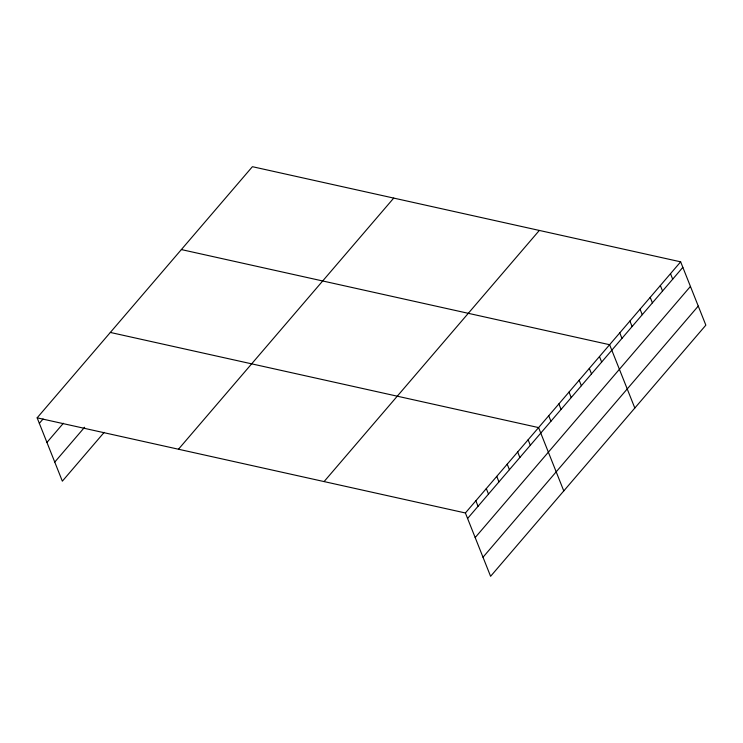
<?xml version="1.0" encoding="UTF-8"?>
<svg xmlns="http://www.w3.org/2000/svg" width="743" height="743" viewBox="0 0 743 743"><rect width="100%" height="100%" fill="white"/><g stroke="black" fill="none" stroke-linecap="round" stroke-linejoin="round"><path stroke-width="1.11" d="M37.15 417.835L252.406 166.692L680.653 261.833L705.85 325.165L490.594 576.308L465.397 512.976L37.15 417.835L62.347 481.167L104.169 432.37M39.342 423.343L43.075 418.987M46.939 442.429L63.369 423.259M54.759 462.081L84.628 427.234M178.469 449.236L393.725 198.093M324.078 481.585L539.325 230.441M465.397 512.976L680.653 261.833M467.588 518.484L682.845 267.341M475.176 537.57L690.433 286.426M483.006 557.231L698.253 306.079M181.366 249.574L609.613 344.715L634.819 408.037M110.335 332.446L538.582 427.587L563.779 490.919M670.502 273.675L672.694 279.182M660.351 285.516L662.542 291.024M650.209 297.358L652.4 302.865M640.057 309.19L642.249 314.698M629.915 321.032L632.098 326.539M619.764 332.873L621.956 338.381M599.471 356.556L601.663 362.064M589.32 368.389L591.512 373.896M579.168 380.23L581.36 385.738M569.027 392.072L571.218 397.579M558.875 403.913L561.067 409.421M548.733 415.755L550.925 421.262M528.124 439.791L530.316 445.298M517.676 451.985L519.868 457.493M507.218 464.189L509.41 469.697M496.761 476.384L498.952 481.891M486.303 488.588L488.495 494.095M475.854 500.782L478.046 506.289"/></g></svg>
